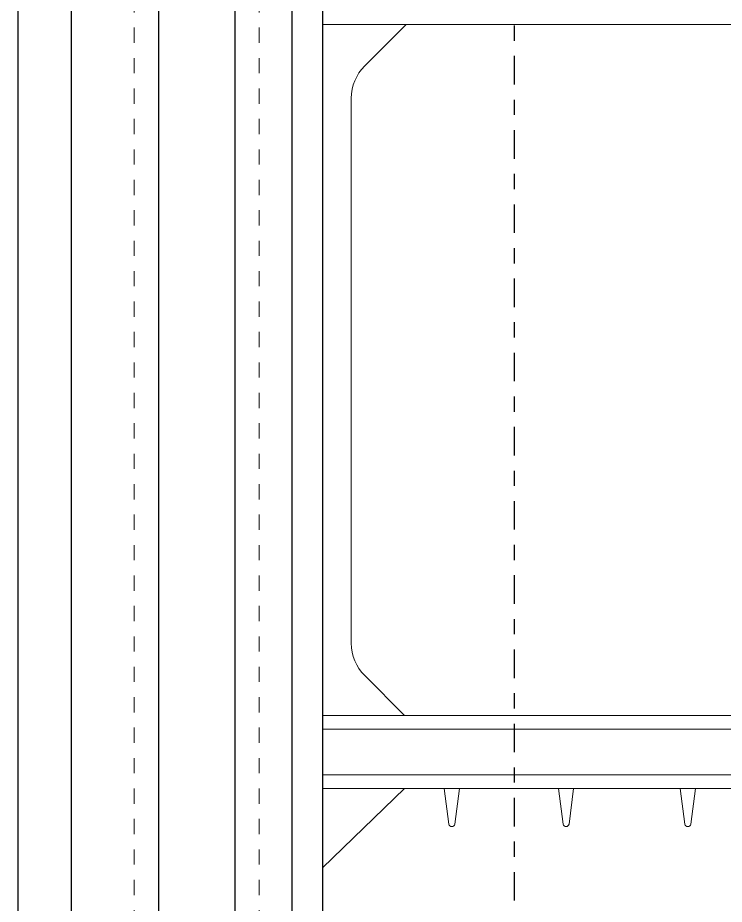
# Model space of a CAD drawing. Header units: inches. Extents: x -66.6 to 9.3, y 204.4 to 283.9.
# Drawn here: x -42.82 to -38.18, y 249.66 to 255.48 of the extents above; entities that cross this region are included whole.
import ezdxf

# ---------------------------------------------------------------- set-up
doc = ezdxf.new("R2010")
doc.units = ezdxf.units.IN
doc.header["$MEASUREMENT"] = 0
doc.linetypes.add('CENTER', pattern=[2, 1.25, -0.25, 0.25, -0.25])
doc.linetypes.add('DASHED2', pattern=[0.375, 0.25, -0.125])
for name, color, linetype, lineweight in [('A2 Hatch', 8, 'Continuous', 9), ('DETAILS', 7, 'Continuous', 13), ('REBAR', 2, 'CENTER', 30)]:
    doc.layers.add(name, color=color, linetype=linetype, lineweight=lineweight)

msp = doc.modelspace()

# ---------------------------------------------------------------- linework, layer by layer
at = {"color": 1}
for p, q in [((-42.4725, 259.4197), (-42.4725, 246.9197)), ((-41.8975, 259.4197), (-41.8975, 246.9197)), ((-41.3975, 259.4197), (-41.3975, 246.9197)), ((-40.8225, 259.4197), (-40.8225, 246.9197)), ((-41.0225, 259.1697), (-41.0225, 246.9197)), ((-42.8225, 258.9197), (-42.8225, 246.9197))]:
    msp.add_line(p, q, dxfattribs=at)
at = {"layer": 'A2 Hatch', "linetype": 'DASHED2', "ltscale": 0.15}
for p, q in [((-42.0575, 259.4197), (-42.0575, 246.9197)), ((-41.2375, 259.4197), (-41.2375, 246.9197))]:
    msp.add_line(p, q, dxfattribs=at)
at = {"layer": 'DETAILS', "color": 6, "lineweight": 20}
for p, q in [((-36.8225, 255.4397), (-40.8225, 255.4397)), ((-40.2725, 255.4397), (-40.5446, 255.1676)), ((-40.6325, 251.374), (-40.6325, 254.9555)), ((-40.2825, 250.8997), (-40.5446, 251.1619)), ((-36.8225, 250.8997), (-40.8225, 250.8997)), ((-40.6325, 250.8997), (-40.2825, 250.8997)), ((-40.0225, 250.8997), (-39.9225, 250.8997)), ((-36.8225, 250.8097), (-40.8225, 250.8097)), ((-36.8225, 250.5097), (-40.8225, 250.5097)), ((-36.8225, 250.4197), (-40.8225, 250.4197)), ((-40.2825, 250.4197), (-40.8225, 249.8992)), ((-39.9921, 250.1858), (-40.0225, 250.4197)), ((-39.9528, 250.1858), (-39.9225, 250.4197)), ((-39.2421, 250.1858), (-39.2725, 250.4197)), ((-39.2028, 250.1858), (-39.1725, 250.4197)), ((-38.4421, 250.1858), (-38.4725, 250.4197)), ((-38.4028, 250.1858), (-38.3725, 250.4197))]:
    msp.add_line(p, q, dxfattribs=at)
for centre, radius, start, end in [((-40.3325, 254.9555), 0.3, 135, 180), ((-40.3325, 251.374), 0.3, 180, 225), ((-39.9725, 250.1897), 0.02, 191.30993, 348.69007), ((-39.2225, 250.1897), 0.02, 191.30993, 348.69007), ((-38.4225, 250.1897), 0.02, 191.30993, 348.69007)]:
    msp.add_arc(centre, radius, start, end, dxfattribs=at)
at = {"layer": 'REBAR', "ltscale": 0.15}
msp.add_line((-39.5631, 280.0958), (-39.5631, 225.2163), dxfattribs=at)

doc.saveas('drawing.dxf')
